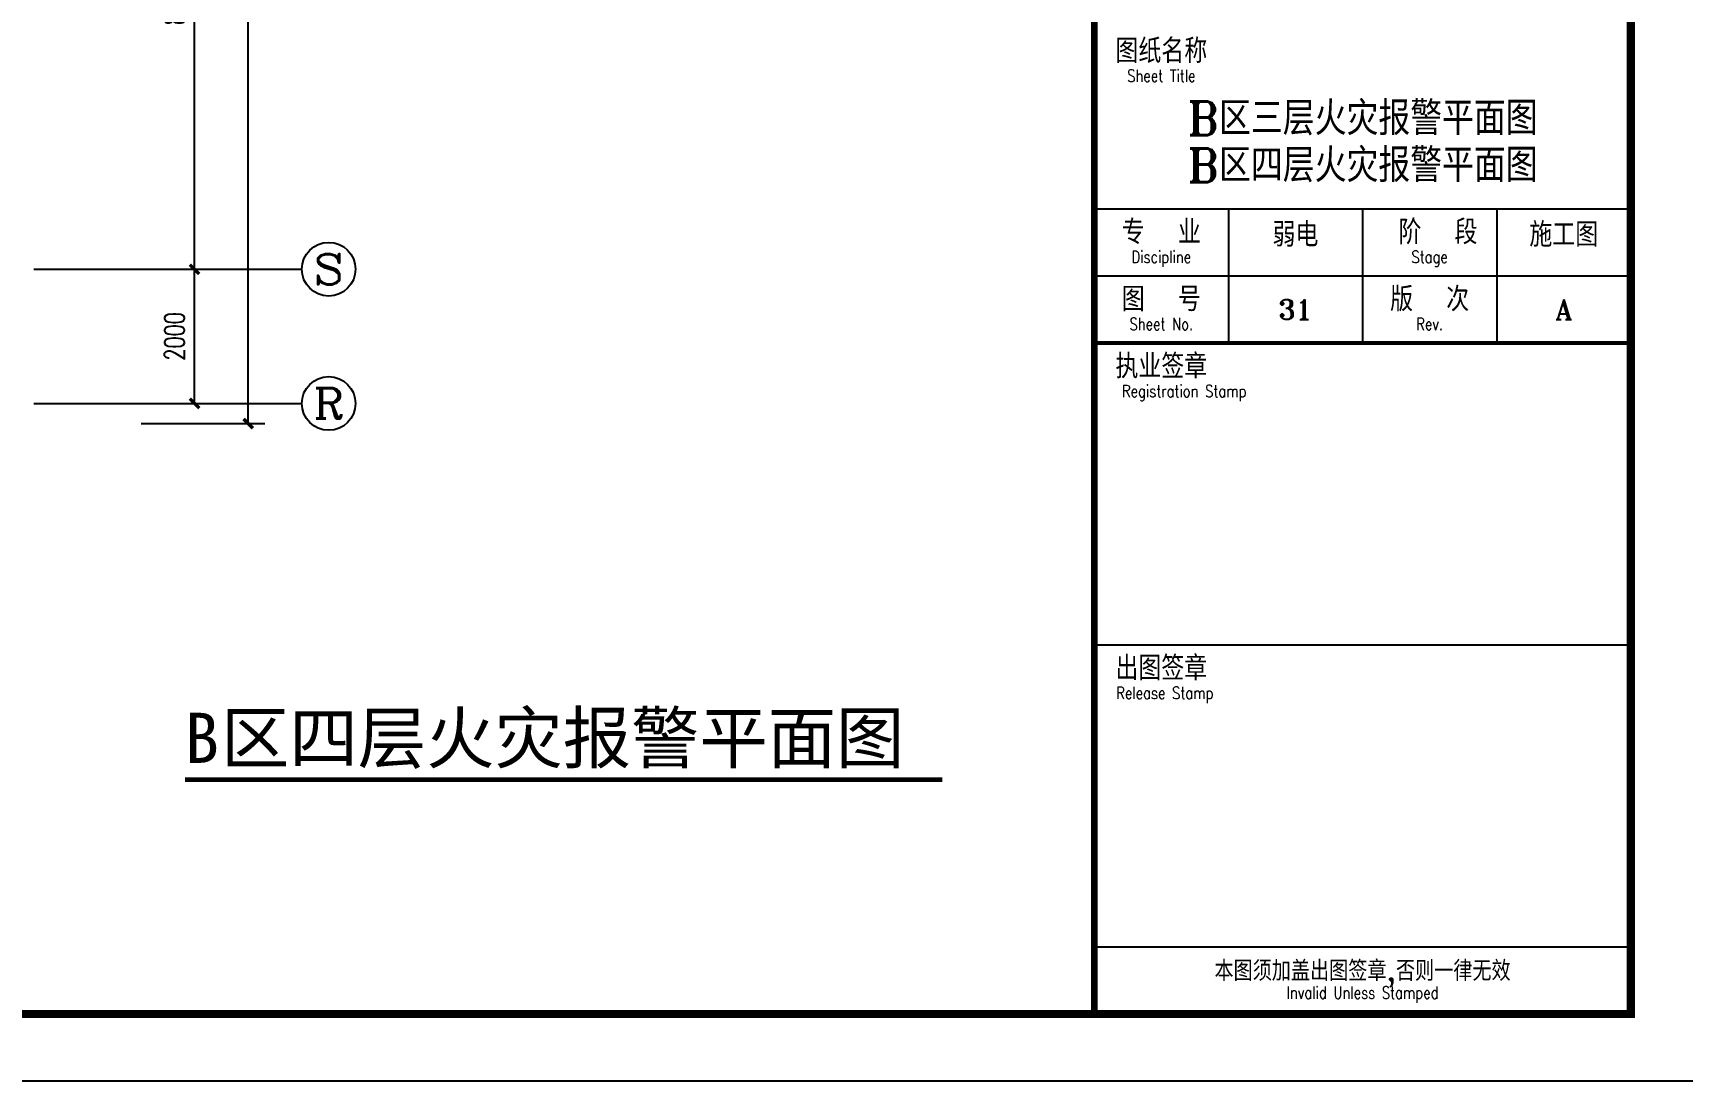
# Model space of a CAD drawing. Extents: x 190999 to 918899, y -200814 to 215286.
# Drawn here: x 403976 to 428562, y -12314 to 3308 of the extents above; entities that cross this region are included whole.
import ezdxf
from ezdxf.enums import TextEntityAlignment as Align

# ---------------------------------------------------------------- set-up
doc = ezdxf.new("R2010")
doc.units = 0
doc.header["$LTSCALE"] = 1000
doc.header["$MEASUREMENT"] = 0
doc.layers.get('Defpoints').update_dxf_attribs({"color": 1})
for name, color, linetype in [('AXIS', 3, 'Continuous'), ('AXIS_TEXT', 7, 'Continuous'), ('DIM_SYMB', 3, 'Continuous'), ('PUB_TEXT', 7, 'Continuous'), ('图框', 189, 'Continuous')]:
    doc.layers.add(name, color=color, linetype=linetype)
doc.styles.add('_TCH_AXIS', font='COMPLEX', dxfattribs={"bigfont": 'GBCBIG'})
doc.styles.add('COMPLEX', font='COMPLEX')
doc.styles.add('DIM_FONT', font='SIMPLEX', dxfattribs={"width": 0.7, "bigfont": 'GBCBIG'})
doc.styles.add('HT', font='simhei.ttf')
doc.styles.add('TKZ1_tjhts.shx', font='tjromant.shx', dxfattribs={"bigfont": 'tjhts.shx'})
doc.styles.add('TKZ2_tjkts.shx', font='tjromant.shx', dxfattribs={"bigfont": 'tjkts.shx'})
doc.dimstyles.new('DIMN', dxfattribs={"dimtxt": 300, "dimasz": 100, "dimexe": 250, "dimexo": 300, "dimgap": 150, "dimtad": 1, "dimdec": 0, "dimzin": 0, "dimdsep": 46, "dimtxsty": 'DIM_FONT', "dimblk": 'ARCHTICK', "dimcen": 0.09, "dimclrt": 7, "dimazin": 2, "dimtfac": 1, "dimtdec": 0, "dimtix": 1, "dimtmove": 2, "dimatfit": 3, "dimfxl": 0, "dimtolj": 1, "dimtzin": 0, "dimarcsym": 0})

# ---------------------------------------------------------------- blocks, each defined once
blk = doc.blocks.new('TJAD_TK_A0')
at = {"layer": '图框'}
for p, q in [((2072, -311.7), (2152, -311.7)), ((2092, -311.7), (2092, -331.7)), ((2112, -311.7), (2112, -331.7)), ((2132, -311.7), (2132, -331.7)), ((2072, -321.7), (2152, -321.7)), ((2072, -376.7), (2152, -376.7)), ((2072, -421.7), (2152, -421.7)), ((973, -441.7), (2162, -441.7))]:
    blk.add_line(p, q, dxfattribs=at)
at = {"layer": '图框', "const_width": 1.2}
blk.add_lwpolyline([(2152, -431.7), (2152, 389.3), (998, 389.3), (998, -431.7)], close=True, dxfattribs=at)
at = {"layer": '图框'}
for points, const_width in [([(2072, 389.3), (2072, -431.7)], 1), ([(2072, -331.7), (2152, -331.7)], 0.6)]:
    blk.add_lwpolyline(points, dxfattribs=dict(at, const_width=const_width))
at = {"layer": '图框', "style": 'TKZ2_tjkts.shx'}
for s, height, p in [('图纸名称', 3.6, (2082, -288.16)), ('专  业', 3.6, (2082, -315.16)), (' 阶  段', 3.6, (2122, -315.16)), ('图  号', 3.6, (2082, -325.16)), ('版  次', 3.6, (2122, -325.16)), ('执业签章', 3.6, (2082, -335.16)), ('出图签章', 3.6, (2082, -380.16)), ('本图须加盖出图签章,否则一律无效', 3, (2112, -425.28))]:
    blk.add_text(s, height=height, dxfattribs=at).set_placement(p, align=Align.MIDDLE_CENTER)
at = {"layer": '图框', "style": 'TKZ2_tjkts.shx', "width": 0.8}
for s, p in [('Sheet Title', (2082, -291.86)), ('Discipline', (2082, -318.86)), ('Stage', (2122, -318.86)), ('Sheet No.', (2082, -328.86)), ('Rev.', (2122, -328.86)), ('Registration Stamp', (2085.41, -338.86)), ('Release Stamp', (2082.52, -383.86)), ('Invalid Unless Stamped', (2112, -428.53))]:
    blk.add_text(s, height=1.8, dxfattribs=at).set_placement(p, align=Align.MIDDLE_CENTER)
at = {"layer": '图框', "color": 3, "style": 'TKZ1_tjhts.shx'}
for s, height, p in [('弱电', 3.6, (2102, -315.54)), ('施工图', 3.6, (2142, -315.54)), ('A', 3, (2142, -326.7))]:
    blk.add_text(s, height=height, dxfattribs=at).set_placement(p, align=Align.MIDDLE_CENTER)
blk = doc.blocks.new('_ArchTick')
at = {"const_width": 0.5}
blk.add_lwpolyline([(-0.7, -0.7), (0.7, 0.7)], dxfattribs=at)
blk = doc.blocks.new('*D969')
at = {"layer": 'AXIS', "color": 0, "lineweight": -2}
for p, q in [((405590, -214), (406635, -214)), ((406385, -2214), (406385, -214)), ((405590, -2214), (406635, -2214))]:
    blk.add_line(p, q, dxfattribs=at)
at = {"layer": 'Defpoints', "color": 0}
for p in [(405290, -214), (406385, -214), (405290, -2214)]:
    blk.add_point(p, dxfattribs=at)
at = {"layer": 'AXIS', "color": 0, "lineweight": -2, "xscale": 100, "yscale": 100, "zscale": 100}
for p, rotation in [((406385, -214), 90), ((406385, -2214), 270)]:
    blk.add_blockref('_ArchTick', p, dxfattribs=dict(at, rotation=rotation))
at = {"layer": 'AXIS', "color": 7, "insert": (406085, -1214), "char_height": 300, "attachment_point": 5, "rotation": 90, "style": 'DIM_FONT'}
blk.add_mtext('\\A1;2000', dxfattribs=at)
blk = doc.blocks.new('*D970')
at = {"layer": 'AXIS', "color": 0, "lineweight": -2}
for p, q in [((405590, 7786), (406635, 7786)), ((406385, -214), (406385, 7786)), ((405590, -214), (406635, -214))]:
    blk.add_line(p, q, dxfattribs=at)
at = {"layer": 'Defpoints', "color": 0}
for p in [(405290, 7786), (406385, 7786), (405290, -214)]:
    blk.add_point(p, dxfattribs=at)
at = {"layer": 'AXIS', "color": 0, "lineweight": -2, "xscale": 100, "yscale": 100, "zscale": 100}
for p, rotation in [((406385, 7786), 90), ((406385, -214), 270)]:
    blk.add_blockref('_ArchTick', p, dxfattribs=dict(at, rotation=rotation))
at = {"layer": 'AXIS', "color": 7, "insert": (406085, 3786), "char_height": 300, "attachment_point": 5, "rotation": 90, "style": 'DIM_FONT'}
blk.add_mtext('\\A1;8000', dxfattribs=at)
blk = doc.blocks.new('*D978')
at = {"layer": 'AXIS', "color": 0, "lineweight": -2}
for p, q in [((405590, 22086), (407435, 22086)), ((407185, -2514), (407185, 22086)), ((405590, -2514), (407435, -2514))]:
    blk.add_line(p, q, dxfattribs=at)
at = {"layer": 'Defpoints', "color": 0}
for p in [(405290, 22086), (407185, 22086), (405290, -2514)]:
    blk.add_point(p, dxfattribs=at)
at = {"layer": 'AXIS', "color": 0, "lineweight": -2, "xscale": 100, "yscale": 100, "zscale": 100}
for p, rotation in [((407185, 22086), 90), ((407185, -2514), 270)]:
    blk.add_blockref('_ArchTick', p, dxfattribs=dict(at, rotation=rotation))
at = {"layer": 'AXIS', "color": 7, "insert": (406885, 9786), "char_height": 300, "attachment_point": 5, "rotation": 90, "style": 'DIM_FONT'}
blk.add_mtext('\\A1;24600', dxfattribs=at)
blk = doc.blocks.new('_AXISO')
blk.add_circle((0, 0), 0.5)
at = {"layer": 'AXIS_TEXT', "style": 'COMPLEX', "width": 1.041667}
blk.add_attdef('A', text='', height=0.56, dxfattribs=at).set_placement((-0.25, -0.28), (0.25, -0.28), align=Align.FIT)

msp = doc.modelspace()

# ---------------------------------------------------------------- linework, layer by layer
at = {"layer": 'AXIS'}
for p, q in [((403990.1, -213.5), (407984.6, -213.5)), ((403990.1, -2213.5), (407984.6, -2213.5))]:
    msp.add_line(p, q, dxfattribs=at)
at = {"layer": 'DIM_SYMB', "const_width": 70}
msp.add_lwpolyline([(406240.5, -7821), (417533.7, -7821)], dxfattribs=at)

# ---------------------------------------------------------------- block references
at = {"layer": 'AXIS'}
ref = msp.add_blockref('_AXISO', (408384.6, -213.5), dxfattribs=dict(at, xscale=800, yscale=800, zscale=800))
ref.add_attrib('A', 'S', dxfattribs={"layer": 'AXIS_TEXT', "height": 452.5, "style": '_TCH_AXIS', "width": 1.5}).set_placement((408158.3, -439.8), (408610.9, -439.8), align=Align.FIT)
ref = msp.add_blockref('_AXISO', (408384.6, -2213.5), dxfattribs=dict(at, xscale=800, yscale=800, zscale=800))
ref.add_attrib('A', 'R', dxfattribs={"layer": 'AXIS_TEXT', "height": 452.5, "style": '_TCH_AXIS', "width": 1.166667}).set_placement((408158.3, -2439.8), (408610.9, -2439.8), align=Align.FIT)
at = {"layer": '图框', "xscale": 100, "yscale": 100, "zscale": 100}
msp.add_blockref('TJAD_TK_A0', (212598.6, 31856.8), dxfattribs=at)

# ---------------------------------------------------------------- texts
at = {"layer": 'PUB_TEXT', "style": 'HT'}
for s, height, p in [('B', 746.8, (406240.5, -7571.3)), ('区四层火灾报警平面图', 746.84, (406780.6, -7571.3))]:
    msp.add_text(s, height=height, dxfattribs=at).set_placement(p)
at = {"layer": '图框', "color": 3, "style": 'TKZ1_tjhts.shx'}
for s, height, p in [('B区三层火灾报警平面图', 500, (423798.5, 2036.5)), ('B区四层火灾报警平面图', 500, (423798.5, 1336.5)), ('31', 300, (422798.5, -813.5))]:
    msp.add_text(s, height=height, dxfattribs=at).set_placement(p, align=Align.MIDDLE_CENTER)

# ---------------------------------------------------------------- dimensions: what is measured, and where the dimension line sits
at = {"layer": 'AXIS'}
for p1, p2, distance, picture, middle in [((405290.1, -2513.5), (405290.1, 22086.5), -1894.4, '*D978', (406884.6, 9786.5)), ((405290.1, -213.5), (405290.1, 7786.5), -1094.4, '*D970', (406084.6, 3786.5)), ((405290.1, -2213.5), (405290.1, -213.5), -1094.4, '*D969', (406084.6, -1213.5))]:
    dim = msp.add_aligned_dim(p1=p1, p2=p2, distance=distance, dimstyle='DIMN', dxfattribs=at)
    dim.commit()
    dim.dimension.update_dxf_attribs({"geometry": picture, "text_midpoint": middle})

doc.saveas('drawing.dxf')
